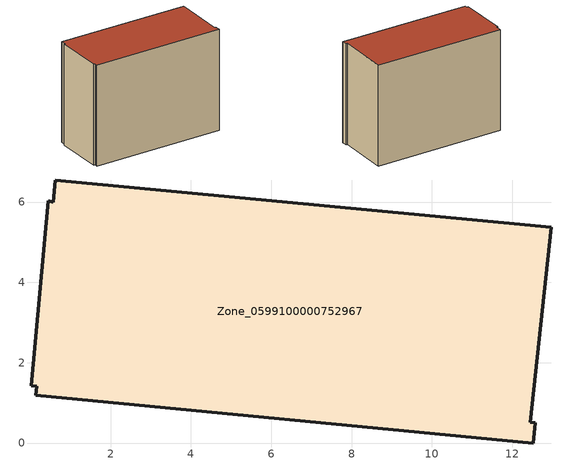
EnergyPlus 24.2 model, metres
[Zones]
Zone_0599100000752967
 floor ground (C_G): 0.44,6.03 0.57,6 0.62,6.55 12.97,5.37 12.45,0.51 12.57,0.5 12.52,0 0.14,1.18 0.16,1.42 0.02,1.43 z0
 wall outside (C_F): 0.16,1.42 0.14,1.18 12.52,0 12.57,0.5 12.45,0.51 12.97,5.37 0.62,6.55 0.57,6 0.44,6.03 0.02,1.43 0.16,1.42 z0:9.59
 roof outside (C_R): 0.57,6 0.44,6.03 0.02,1.43 0.16,1.42 0.14,1.18 12.52,0 12.57,0.5 12.45,0.51 12.97,5.37 0.62,6.55 z9.59
[BUILDING]
Pand.0599100000752967: North Axis=0; Terrain=City; Loads Convergence Tolerance Value=0.04; Temperature Convergence Tolerance Value=0.4; Solar Distribution=FullExterior; Maximum Number of Warmup Days=25; Minimum Number of Warmup Days=1
[Site:Location]
Rotterdam.The.Hague.AP_ZH_NLD Design_Conditions: Latitude=51.96; Longitude=4.45; Time Zone=1; Elevation=-4.5
[SITE:GROUNDTEMPERATURE:BUILDINGSURFACE]
18, 18, 18, 18, 18, 18, 18, 18, 18, 18, 18, 18
[MATERIAL] Thermal Absorptance=0.9; Solar Absorptance=0.7; Visible Absorptance=0.7
Name | Roughness | Thickness | Conductivity | Density | Specific Heat
G.TI.2006-2014 | MediumSmooth | 0.15 | 0.06 | 540 | 1210
F.TI.2006-2014 | Rough | 0.3 | 0.12 | 1920 | 840
R.TI.2006-2014 | MediumRough | 0.2 | 0.08 | 1500 | 1000
[CONSTRUCTION]
C_G: G.TI.2006-2014
C_F: F.TI.2006-2014
C_R: R.TI.2006-2014
[ZONE]
Zone_0599100000752967: Type=1; Multiplier=1; Ceiling Height=Autocalculate; Volume=Autocalculate; Floor Area=autocalculate; Part of Total Floor Area=Yes
[ZONEINFILTRATION:DESIGNFLOWRATE]
Infil_Zone_0599100000752967: Zone or ZoneList or Space or SpaceList=Zone_0599100000752967; Schedule=AlwaysOn; Design Flow Rate Calculation Method=Flow/Area; Flow Rate per Floor Area=0.0015; Constant Term Coefficient=1; Temperature Term Coefficient=0; Velocity Term Coefficient=0; Velocity Squared Term Coefficient=0
[HVACTEMPLATE:ZONE:IDEALLOADSAIRSYSTEM]
Zone_0599100000752967: Maximum Heating Supply Air Temperature=50; Minimum Cooling Supply Air Temperature=13; Maximum Heating Supply Air Humidity Ratio=0.0156; Minimum Cooling Supply Air Humidity Ratio=0.0077; Heating Limit=NoLimit; Cooling Limit=NoLimit; Dehumidification Control Type=ConstantSensibleHeatRatio; Cooling Sensible Heat Ratio=0.7; Dehumidification Setpoint=60; Humidification Control Type=None; Humidification Setpoint=30; Outdoor Air Method=None; Outdoor Air Flow Rate per Person=0.00944; Outdoor Air Flow Rate per Zone Floor Area=0; Outdoor Air Flow Rate per Zone=0; Demand Controlled Ventilation Type=None; Outdoor Air Economizer Type=NoEconomizer; Heat Recovery Type=None; Sensible Heat Recovery Effectiveness=0.7; Latent Heat Recovery Effectiveness=0.65
[ZONECONTROL:THERMOSTAT]
ThermostatControl_Zone_0599100000752967: Zone or ZoneList=Zone_0599100000752967; Control Type Schedule=DualSetpointControlType; Control 1=Thermostat_Zone_0599100000752967; Temperature Difference Between Cutout And Setpoint=0
[THERMOSTATSETPOINT:DUALSETPOINT]
Thermostat_Zone_0599100000752967: Heating Setpoint Temperature Schedule=HeatingSetpoint_Zone_0599100000752967; Cooling Setpoint Temperature Schedule=CoolingSetpoint_Zone_0599100000752967
[SCHEDULE:COMPACT]
HeatingSetpoint_Zone_0599100000752967: Through: 12/31, For: AllDays, Until: 24:00, 21
CoolingSetpoint_Zone_0599100000752967: Through: 12/31, For: AllDays, Until: 24:00, 24
DualSetpointControlType: Through: 12/31, For: AllDays, Until: 24:00, 4
AlwaysOn: Through: 12/31, For: AllDays, Until: 24:00, 1
